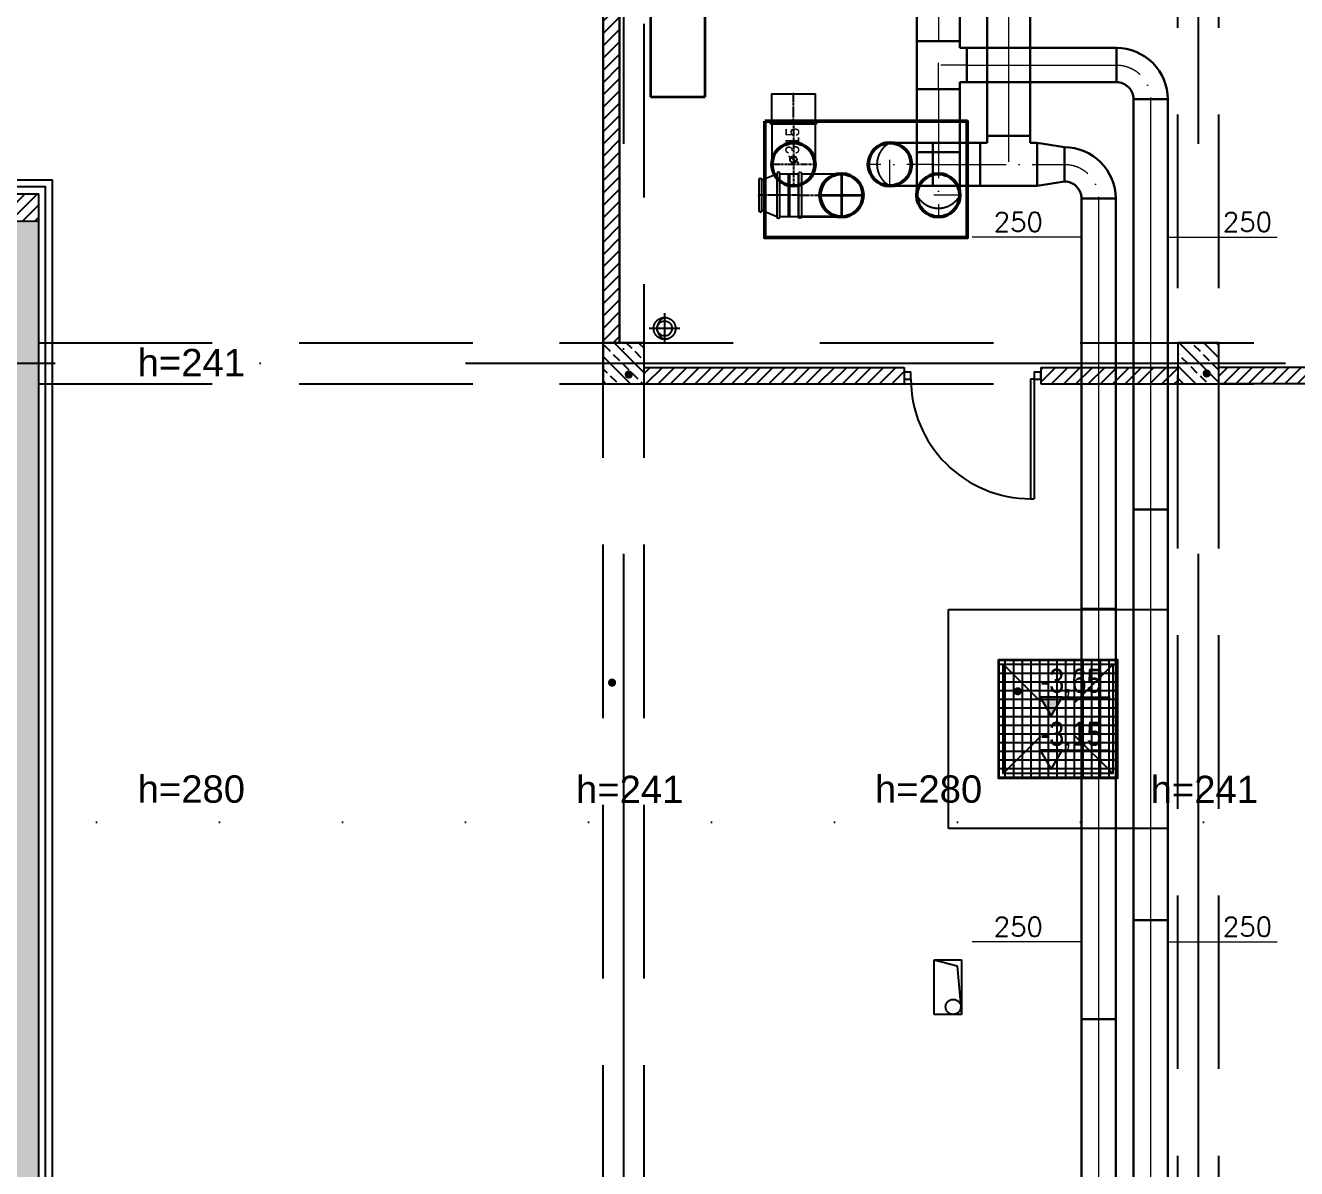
# Model space of a CAD drawing. Header units: millimetres. Extents: x -135140 to 267856, y -70704 to 149933.
# Drawn here: x 166503 to 175794, y -46503 to -38146 of the extents above; entities that cross this region are included whole.
import ezdxf
from ezdxf.enums import TextEntityAlignment as Align

# ---------------------------------------------------------------- set-up
doc = ezdxf.new("R2010")
doc.units = ezdxf.units.MM
doc.header["$LTSCALE"] = 99.9
for name, pattern in [('0707_PB_080619_gn_xref$0$ACAD_ISO10W100', [18, 12, -3, 0, -3]), ('ACAD_ISO03W100', [30, 12, -18]), ('ACAD_ISO07W100', [3, 0, -3]), ('ACAD_ISO10W100', [18, 12, -3, 0, -3]), ('CENTER', [2, 1.25, -0.25, 0.25, -0.25]), ('DASHDOT', [25.4, 12.7, -6.35, 0, -6.35]), ('HIDDEN', [9.525, 6.35, -3.175])]:
    doc.linetypes.add(name, pattern=pattern)
for name, color, linetype in [('+48_ARMATURA', 251, 'Continuous'), ('+48_HACZE', 253, 'Continuous'), ('+48_KANALIZACJA SANIT.', 251, 'Continuous'), ('+48_KOTY', 250, 'Continuous'), ('+48_OPISY', 251, 'Continuous'), ('+48_OPISY T', 251, 'Continuous'), ('+48_OSIE', 8, 'Continuous'), ('+48_PODCIĄG', 250, 'ACAD_ISO03W100'), ('+48_PRZEBICIA', 143, 'Continuous'), ('+48_SCIANY', 250, 'Continuous'), ('+48_SPUSTY', 150, 'Continuous'), ('+48_STOLARKA_DRZWI', 250, 'Continuous'), ('+48_WEŁNA', 252, 'Continuous'), ('+48_WIDOK', 250, 'Continuous'), ('CP_HIDDE', 203, 'HIDDEN'), ('WEN_NAW_OSIE', 2, 'CENTER'), ('WEN_NAW_ZLICZAC', 170, 'Continuous'), ('WEN_WYW_OSIE', 2, 'CENTER'), ('WEN_WYW_ZLICZAC', 40, 'Continuous')]:
    doc.layers.add(name, color=color, linetype=linetype)
for name, color, linetype, lineweight in [('2DH_SYM', 64, 'Continuous', 18), ('2DL_PRE_pu', 30, 'Continuous', 35), ('2DL_PRO_N1', 10, 'Continuous', 30), ('2DL_PRO_W11', 160, 'Continuous', 30), ('CP_AXISAC', 7, 'DASHDOT', 0), ('CP_FRAME', 223, 'Continuous', 35), ('ESI-CENTRALA', 192, 'Continuous', 50), ('WENTYLACJA NAPISY', 7, 'Continuous', 25)]:
    doc.layers.add(name, color=color, linetype=linetype, lineweight=lineweight)
doc.styles.add('ARIAL', font='ARIAL.TTF')
doc.styles.add('CP_ATTR', font='ROMANS.SHX')
doc.styles.get("Standard").update_dxf_attribs({"font": 'ARIAL.TTF'})
doc.styles.add('WRP_ARIAL', font='ARIAL.TTF', dxfattribs={"width": 0.8})
doc.linetypes.add('ZIGZAG', pattern='A,0.00254,-5.08,[131,ltypeshp.shx,S=5.08,R=0,X=-5.08,Y=0],-10.16,[131,ltypeshp.shx,S=5.08,R=180,X=5.08,Y=0],-5.08', length=20.32254)
pattern_1 = [(225, (-521979.69, -79392.44), (44.9012806, -44.9012806), [])]

# ---------------------------------------------------------------- blocks, each defined once
blk = doc.blocks.new('drzwi')
at = {"layer": '+48_STOLARKA_DRZWI'}
for p, q in [((-2, 0), (-2, -70)), ((0, 0), (-2, 0)), ((0, 0), (0, -70)), ((-2, -70), (0, -70))]:
    blk.add_line(p, q, dxfattribs=at)
blk.add_arc((-2, 0), 70, 180, 270, dxfattribs=at)
blk = doc.blocks.new('DRZWI_90')
at = {"layer": '+48_STOLARKA_DRZWI'}
for points in [[(36405.46, 16749.33), (36405.46, 16744.33), (36410.46, 16744.33), (36410.46, 16749.33)], [(36405.46, 16654.33), (36405.46, 16649.33), (36410.46, 16649.33), (36410.46, 16654.33)]]:
    blk.add_lwpolyline(points, close=True, dxfattribs=at)
at = {"layer": '+48_STOLARKA_DRZWI', "xscale": 1.25, "yscale": 1.25, "zscale": 1.25, "rotation": 270}
blk.add_blockref('drzwi', (36405.46, 16654.33), dxfattribs=at)
blk = doc.blocks.new('koty')
at = {"layer": '+48_KOTY', "color": 3, "ltscale": 5}
blk.add_line((70403.15, 11224.99), (70423.15, 11224.99), dxfattribs=at)
blk.add_lwpolyline([(70398.6, 11217.11), (70403.15, 11224.99), (70394.05, 11224.99)], close=True, dxfattribs=at)
at = {"layer": '+48_KOTY', "color": 3, "style": 'WRP_ARIAL', "width": 0.8}
blk.add_attdef('POZIOM', (70403.19, 11226.78), '', height=10, dxfattribs=at)
blk = doc.blocks.new('BL31590ONAW_13')
at = {"ltscale": 0.15}
for p, q in [((-157.5, 22.05), (-157.5, 315)), ((157.5, 22.05), (157.5, 315))]:
    blk.add_line(p, q, dxfattribs=at)
blk.add_lwpolyline([(157.5, 0), (-157.5, 0, -1), (-157.5, 22.05), (157.5, 22.05, -1)], format="xyb", close=True, dxfattribs=at)
blk.add_circle((0, 315), 157.5, dxfattribs=at)
blk.add_point((0, 0), dxfattribs=at)
at = {"layer": 'WEN_NAW_OSIE', "ltscale": 0.15}
for p, q in [((0, 0), (0, 477.5)), ((-162.5, 315), (162.5, 315))]:
    blk.add_line(p, q, dxfattribs=at)
blk = doc.blocks.new('SR-315ONAW_199-7797618039_14')
at = {"ltscale": 0.15}
blk.add_lwpolyline([(0, -157.5), (0, 157.5), (199.8, 157.5), (199.8, -157.5)], close=True, dxfattribs=at)
for p in [(0, 0), (199.8, 0)]:
    blk.add_point(p, dxfattribs=at)
at = {"layer": 'WEN_NAW_OSIE', "ltscale": 0.15}
blk.add_line((0, 0), (199.8, 0), dxfattribs=at)
blk = doc.blocks.new('BL31590OWYW_13')
at = {"ltscale": 0.15}
for p, q in [((-157.5, 22.05), (-157.5, 315)), ((157.5, 22.05), (157.5, 315))]:
    blk.add_line(p, q, dxfattribs=at)
blk.add_lwpolyline([(157.5, 0), (-157.5, 0, -1), (-157.5, 22.05), (157.5, 22.05, -1)], format="xyb", close=True, dxfattribs=at)
blk.add_circle((0, 315), 157.5, dxfattribs=at)
blk.add_point((0, 0), dxfattribs=at)
at = {"layer": 'WEN_WYW_OSIE', "ltscale": 0.15}
for p, q in [((0, 0), (0, 477.5)), ((-162.5, 315), (162.5, 315))]:
    blk.add_line(p, q, dxfattribs=at)
blk = doc.blocks.new('MF315OWYW_11')
at = {"ltscale": 0.15}
for p, q in [((62.5, 157.5), (62.5, -157.5)), ((72.5, 157.5), (72.5, -157.5))]:
    blk.add_line(p, q, dxfattribs=at)
blk.add_lwpolyline([(0, 157.5), (62.5, 157.5, 1), (72.5, 157.5), (135, 157.5), (135, -157.5), (72.5, -157.5, 1), (62.5, -157.5), (0, -157.5)], format="xyb", close=True, dxfattribs=at)
for p in [(0, 0), (135, 0)]:
    blk.add_point(p, dxfattribs=at)
at = {"layer": 'WEN_WYW_OSIE', "ltscale": 0.15}
blk.add_line((0, 0), (135, 0), dxfattribs=at)
blk = doc.blocks.new('RCLL315224OWYW_11')
at = {"ltscale": 0.15}
for p, q in [((22.05, 157.5), (132.95, 112)), ((132.95, -112), (22.05, -157.5))]:
    blk.add_line(p, q, dxfattribs=at)
for points in [[(0, 157.5), (0, -157.5, 1), (22.05, -157.5), (22.05, 157.5, 1)], [(155, -112), (155, 112, 1), (132.95, 112), (132.95, -112, 1)]]:
    blk.add_lwpolyline(points, format="xyb", close=True, dxfattribs=at)
for p in [(0, 0), (155, 0)]:
    blk.add_point(p, dxfattribs=at)
at = {"layer": 'WEN_WYW_OSIE', "ltscale": 0.15}
blk.add_line((0, 0), (155, 0), dxfattribs=at)
blk = doc.blocks.new('RoZminus')
blk.add_arc((0, 0), 0.5, 270, 90)
at = {"layer": 'CP_HIDDE'}
for centre, radius, start, end in [((0, 0), 0.5, 90, 270), ((-0.267, 0), 0.567, 298.0725, 61.9275)]:
    blk.add_arc(centre, radius, start, end, dxfattribs=at)
blk = doc.blocks.new('2CP_AC_ELBZ_RO_D315_D315_R315_A-90_E0_F0_ys')
at = {"ltscale": 0.15}
for p, q in [((0, -157.5), (0, 157.5)), ((0, 157.5), (0, 157.5)), ((0, 157.5), (315, 157.5)), ((0, -157.5), (0, -157.5)), ((0, -157.5), (315, -157.5))]:
    blk.add_line(p, q, dxfattribs=at)
at = {"layer": 'CP_AXISAC', "ltscale": 0.15}
for p, q in [((315, 157.5), (315, -157.5)), ((0, 0), (472.5, 0))]:
    blk.add_line(p, q, dxfattribs=at)
at = {"ltscale": 0.15, "xscale": 315, "yscale": 315}
blk.add_blockref('RoZminus', (315, 0), dxfattribs=at)
at = {"linetype": 'ByBlock', "ltscale": 0.15, "style": 'CP_ATTR', "flags": 9}
for tag in ['NAME', 'PRODUCER', 'PRODUCT-TYPE', 'ARTICLE', 'FLOW', 'OTHER']:
    blk.add_attdef(tag, (0, 0), '', height=0.0001, dxfattribs=at)
blk = doc.blocks.new('2CP_AC_PIPE_RE')
at = {"ltscale": 0.15}
for p, q in [((1, 0.5), (0, 0.5)), ((0, 0.5), (0, -0.5)), ((1, -0.5), (1, 0.5)), ((0, -0.5), (1, -0.5))]:
    blk.add_line(p, q, dxfattribs=at)
at = {"linetype": 'ByBlock', "ltscale": 0.15, "style": 'CP_ATTR', "flags": 9}
for tag in ['NAME', 'PRODUCER', 'PRODUCT-TYPE', 'ARTICLE', 'FLOW', 'OTHER']:
    blk.add_attdef(tag, (0, 0), '', height=0.0001, dxfattribs=at)
blk = doc.blocks.new('2CP_AC_TEE3_RO_D315_D250_L350_L208_A90')
at = {"ltscale": 0.15}
for p, q in [((50, 157.5), (50, 208)), ((50, 208), (300, 208)), ((300, 157.5), (300, 208)), ((0, -157.5), (0, 157.5)), ((0, 157.5), (50, 157.5)), ((350, 157.5), (300, 157.5)), ((350, -157.5), (350, 157.5)), ((0, -157.5), (350, -157.5))]:
    blk.add_line(p, q, dxfattribs=at)
at = {"layer": 'CP_AXISAC', "ltscale": 0.15}
for p, q in [((175, 208), (175, 0)), ((0, 0), (350, 0))]:
    blk.add_line(p, q, dxfattribs=at)
at = {"linetype": 'ByBlock', "ltscale": 0.15, "style": 'CP_ATTR', "flags": 9}
for tag in ['NAME', 'PRODUCER', 'PRODUCT-TYPE', 'ARTICLE', 'FLOW', 'OTHER']:
    blk.add_attdef(tag, (0, 0), '', height=0.0001, dxfattribs=at)
blk = doc.blocks.new('2CP_AC_PIPE_RO')
at = {"ltscale": 0.15}
for p, q in [((1, 0.5), (0, 0.5)), ((0, 0.5), (0, -0.5)), ((1, -0.5), (1, 0.5)), ((0, -0.5), (1, -0.5))]:
    blk.add_line(p, q, dxfattribs=at)
at = {"layer": 'CP_AXISAC', "ltscale": 0.15}
blk.add_line((0, 0), (1, 0), dxfattribs=at)
at = {"linetype": 'ByBlock', "ltscale": 0.15, "style": 'CP_ATTR', "flags": 9}
for tag in ['NAME', 'PRODUCER', 'PRODUCT-TYPE', 'ARTICLE', 'FLOW', 'OTHER']:
    blk.add_attdef(tag, (0, 0), '', height=0.0001, dxfattribs=at)
blk = doc.blocks.new('2CP_AC_ELBW_RO_D250_D250_R250_A90_E0_F0')
at = {"ltscale": 0.15}
for p, q in [((375, 250), (125, 250)), ((125, 250), (125, 250)), ((375, 250), (375, 250)), ((0, -125), (0, 125)), ((0, 125), (0, 125)), ((0, -125), (0, -125))]:
    blk.add_line(p, q, dxfattribs=at)
for radius in [375, 125]:
    blk.add_arc((0, 250), radius, 270, 0, dxfattribs=at)
at = {"layer": 'CP_AXISAC', "ltscale": 0.15}
for p, q in [((250, 250), (250, 250)), ((0, 0), (0, 0))]:
    blk.add_line(p, q, dxfattribs=at)
blk.add_arc((0, 250), 250, 270, 0, dxfattribs=at)
at = {"linetype": 'ByBlock', "ltscale": 0.15, "style": 'CP_ATTR', "flags": 9}
for tag in ['NAME', 'PRODUCER', 'PRODUCT-TYPE', 'ARTICLE', 'FLOW', 'OTHER']:
    blk.add_attdef(tag, (0, 0), '', height=0.0001, dxfattribs=at)
blk = doc.blocks.new('2CP_AC_TEE3_RO_D315_D315_L415_L208_A90')
at = {"ltscale": 0.15}
for p, q in [((50, 157.5), (50, 208)), ((50, 208), (365, 208)), ((365, 157.5), (365, 208)), ((0, -157.5), (0, 157.5)), ((0, 157.5), (50, 157.5)), ((415, 157.5), (365, 157.5)), ((415, -157.5), (415, 157.5)), ((0, -157.5), (415, -157.5))]:
    blk.add_line(p, q, dxfattribs=at)
at = {"layer": 'CP_AXISAC', "ltscale": 0.15}
for p, q in [((207.5, 208), (207.5, 0)), ((0, 0), (415, 0))]:
    blk.add_line(p, q, dxfattribs=at)
at = {"linetype": 'ByBlock', "ltscale": 0.15, "style": 'CP_ATTR', "flags": 9}
for tag in ['NAME', 'PRODUCER', 'PRODUCT-TYPE', 'ARTICLE', 'FLOW', 'OTHER']:
    blk.add_attdef(tag, (0, 0), '', height=0.0001, dxfattribs=at)
blk = doc.blocks.new('2CP_AC_TRNS_RO_D315_D250_L200_O0_Z0_E0_F0')
at = {"ltscale": 0.15}
for p, q in [((0, -157.5), (0, 157.5)), ((0, 157.5), (0, 157.5)), ((0, 157.5), (200, 125)), ((200, -125), (200, 125)), ((200, 125), (200, 125)), ((0, -157.5), (200, -125)), ((0, -157.5), (0, -157.5)), ((200, -125), (200, -125))]:
    blk.add_line(p, q, dxfattribs=at)
at = {"layer": 'CP_AXISAC', "ltscale": 0.15}
for p, q in [((0, 0), (0, 0)), ((0, 0), (200, 0)), ((200, 0), (200, 0))]:
    blk.add_line(p, q, dxfattribs=at)
at = {"linetype": 'ByBlock', "ltscale": 0.15, "style": 'CP_ATTR', "flags": 9}
for tag in ['NAME', 'PRODUCER', 'PRODUCT-TYPE', 'ARTICLE', 'FLOW', 'OTHER']:
    blk.add_attdef(tag, (0, 0), '', height=0.0001, dxfattribs=at)
blk = doc.blocks.new('CPHS_DS09')
blk.add_line((0, 0), (-2, 0))
at = {"style": 'CP_ATTR', "flags": 14}
blk.add_attdef('FI', text='', height=0.35, dxfattribs=at).set_placement((-1.807, 0.275), align=Align.MIDDLE)
at = {"style": 'CP_ATTR', "flags": 12}
blk.add_attdef('EVAL_W_MM', text='', height=0.35, dxfattribs=at).set_placement((-1.604, 0.275), align=Align.MIDDLE_LEFT)
at = {"linetype": 'ByBlock', "style": 'CP_ATTR', "flags": 9}
blk.add_attdef('VAL', text='', height=0.00005, dxfattribs=at).set_placement((-1.342, 0.182), align=Align.MIDDLE_LEFT)
blk = doc.blocks.new('CPHS_DS08')
blk.add_line((0, 0), (2, 0))
at = {"style": 'CP_ATTR', "flags": 14}
blk.add_attdef('FI', text='', height=0.35, dxfattribs=at).set_placement((0.784, 0.275), align=Align.MIDDLE)
at = {"style": 'CP_ATTR', "flags": 12}
blk.add_attdef('EVAL_W_MM', text='', height=0.35, dxfattribs=at).set_placement((1.006, 0.275), align=Align.MIDDLE_LEFT)
at = {"linetype": 'ByBlock', "style": 'CP_ATTR', "flags": 9}
blk.add_attdef('VAL', text='', height=0.00005, dxfattribs=at).set_placement((0.408, 0.182), align=Align.MIDDLE_LEFT)

msp = doc.modelspace()

# ---------------------------------------------------------------- hatches: boundary and pattern name
at = {"layer": '+48_ARMATURA'}
h = msp.add_hatch(dxfattribs=at)
h.set_pattern_fill('ANSI37', color=256, scale=20, angle=45, style=0)
h.set_pattern_definition([(90, (-521979.69, -79392.44), (-63.5, 9e-14), []), (180, (-521979.69, -79392.44), (-6e-14, -63.5), [])])
h.paths.add_polyline_path([(173620.1, -42785.7), (174480.1, -42785.7), (174480.1, -43645.7), (173620.1, -43645.7)])
at = {"layer": '+48_HACZE'}
h = msp.add_hatch(dxfattribs=at)
h.set_pattern_fill('ANSI31', color=256, scale=20, angle=180, style=0)
h.set_pattern_definition([(225, (-521979.69, -79392.44), (44.9012806, -44.9012806), [])])
h.paths.add_polyline_path([(170845.1, -40465.7), (170725.1, -40465.7), (170725.1, -37190.7), (169725.1, -37190.7), (169725.1, -37070.7), (170725.1, -37070.7), (170725.1, -34620.7), (170845.1, -34620.7)])
h = msp.add_hatch(dxfattribs=at)
h.set_pattern_fill('ANSI31', color=256, scale=20, angle=180, style=0)
h.set_pattern_definition(pattern_1)
h.paths.add_polyline_path([(166150.1, -39375.7), (166150.1, -39575.7), (166475.1, -39575.7), (166475.1, -39375.7)])
h.paths.add_polyline_path([(166475.1, -39575.7), (166600.1, -39575.7), (166600.1, -39375.7), (166475.1, -39375.7)])
h = msp.add_hatch(dxfattribs=at)
h.set_pattern_fill('ANSI33', color=256, scale=20, angle=90, style=0)
h.set_pattern_definition([(135, (-521979.69, -79392.44), (-89.802561, -89.802561), []), (135, (-521979.69, -79302.64), (-89.802561, -89.802561), [63.5, -31.75])])
h.paths.add_polyline_path([(182680.6, -56377.7), (182680.6, -56335.7), (180275.1, -56335.7), (180275.1, -56460.7), (182680.6, -56460.7)])
h.paths.add_polyline_path([(182680.6, -56210.7), (180425.1, -56210.7), (180425.1, -55838.3), (180275.1, -55838.3), (180275.1, -56335.7), (182680.6, -56335.7)])
h.paths.add_polyline_path([(180275.1, -56335.7), (180175.1, -56335.7), (180175.1, -56460.7), (180275.1, -56460.7)])
h.paths.add_polyline_path([(180275.1, -55838.3), (180175.1, -55838.3), (180175.1, -56335.7), (180275.1, -56335.7)])
h.paths.add_polyline_path([(180275.1, -55165.7), (180125.1, -55165.7), (180125.1, -55290.7), (180175.1, -55290.7), (180175.1, -55838.3), (180275.1, -55838.3)])
h.paths.add_polyline_path([(180425.1, -55165.7), (180275.1, -55165.7), (180275.1, -55838.3), (180425.1, -55838.3)])
h.paths.add_polyline_path([(180425.1, -55040.7), (180275.1, -55040.7), (180275.1, -55165.7), (180425.1, -55165.7)])
h.paths.add_polyline_path([(180275.1, -55040.7), (180125.1, -55040.7), (180125.1, -55165.7), (180275.1, -55165.7)])
h.paths.add_polyline_path([(180125.1, -55040.7), (175225.1, -55040.7), (175225.1, -55165.7), (180125.1, -55165.7)])
h.paths.add_polyline_path([(180125.1, -55165.7), (175225.1, -55165.7), (175225.1, -55290.7), (180125.1, -55290.7)])
h.paths.add_polyline_path([(175225.1, -55040.7), (175075.1, -55040.7), (175075.1, -55165.7), (175225.1, -55165.7)])
h.paths.add_polyline_path([(175225.1, -55165.7), (175075.1, -55165.7), (175075.1, -55290.7), (175225.1, -55290.7)])
h.paths.add_polyline_path([(175075.1, -55165.7), (174925.1, -55165.7), (174925.1, -55290.7), (175075.1, -55290.7)])
h.paths.add_polyline_path([(175075.1, -55040.7), (174925.1, -55040.7), (174925.1, -55165.7), (175075.1, -55165.7)])
h.paths.add_polyline_path([(174925.1, -55040.7), (172352.3, -55040.7), (172352.3, -55165.7), (174925.1, -55165.7)])
h.paths.add_polyline_path([(174925.1, -55165.7), (172352.3, -55165.7), (172352.3, -55290.7), (174925.1, -55290.7)])
h.paths.add_polyline_path([(172352.3, -55165.7), (170875.1, -55165.7), (170875.1, -55290.7), (172352.3, -55290.7), (172352.3, -55277.1)])
h.paths.add_polyline_path([(172352.3, -55040.7), (170875.1, -55040.7), (170875.1, -55165.7), (172352.3, -55165.7)])
h.paths.add_polyline_path([(170875.1, -55040.7), (167065.5, -55040.7), (167065.5, -55165.7), (170875.1, -55165.7)])
h.paths.add_polyline_path([(170875.1, -55165.7), (167065.5, -55165.7), (167065.5, -55290.7), (170875.1, -55290.7)])
h.paths.add_polyline_path([(167065.5, -55165.7), (166475.1, -55165.7), (166475.1, -55290.7), (167065.5, -55290.7)])
h.paths.add_polyline_path([(167065.5, -55040.7), (166600.1, -55040.7), (166600.1, -52915.7), (166475.1, -52915.7), (166475.1, -55165.7), (167065.5, -55165.7)])
h.paths.add_polyline_path([(166475.1, -55165.7), (166350.1, -55165.7), (166350.1, -55290.7), (166475.1, -55290.7)])
h.paths.add_polyline_path([(166475.1, -52915.7), (166350.1, -52915.7), (166350.1, -55165.7), (166475.1, -55165.7)])
h.paths.add_polyline_path([(166475.1, -52199.8), (166354.6, -52199.8), (166350.1, -52199.8), (166350.1, -52915.7), (166475.1, -52915.7)])
h.paths.add_polyline_path([(166600.1, -52199.8), (166475.1, -52199.8), (166475.1, -52915.7), (166600.1, -52915.7)])
h.paths.add_polyline_path([(166600.1, -49899.4), (166475.1, -49899.4), (166475.1, -52199.8), (166600.1, -52199.8)])
h.paths.add_polyline_path([(166475.1, -49899.4), (166350.1, -49899.4), (166350.1, -52199.8), (166468.3, -52199.8), (166475.1, -52199.8)])
h.paths.add_polyline_path([(166475.1, -48365.7), (166350.1, -48365.7), (166350.1, -49899.4), (166475.1, -49899.4)])
h.paths.add_polyline_path([(166600.1, -48445.7), (166600.1, -48365.7), (166475.1, -48365.7), (166475.1, -49899.4), (166600.1, -49899.4)])
h.paths.add_polyline_path([(166600.1, -46990.7), (166600.1, -46865.7), (166475.1, -46865.7), (166475.1, -48365.7), (166600.1, -48365.7)])
h.paths.add_polyline_path([(166475.1, -46865.7), (166350.1, -46865.7), (166350.1, -48365.7), (166475.1, -48365.7)])
h.paths.add_polyline_path([(166475.1, -43971), (166350.1, -43971), (166350.1, -46865.7), (166475.1, -46865.7)])
h.paths.add_polyline_path([(166600.1, -43971), (166475.1, -43971), (166475.1, -46865.7), (166600.1, -46865.7)])
h.paths.add_polyline_path([(166475.1, -40615.7), (166350.1, -40615.7), (166350.1, -43971), (166475.1, -43971)])
h.paths.add_polyline_path([(166600.1, -40615.7), (166475.1, -40615.7), (166475.1, -43971), (166600.1, -43971)])
h.paths.add_polyline_path([(166475.1, -39590.7), (166350.1, -39590.7), (166350.1, -40615.7), (166475.1, -40615.7)])
h.paths.add_polyline_path([(166600.1, -39590.7), (166475.1, -39590.7), (166475.1, -40615.7), (166600.1, -40615.7)])
h = msp.add_hatch(dxfattribs=at)
h.set_pattern_fill('ANSI33', color=256, scale=20, angle=90, style=0)
h.set_pattern_definition([(135, (-521979.69, -79392.44), (-89.802561, -89.802561), []), (135, (-521979.69, -79302.64), (-89.802561, -89.802561), [63.5, -31.75])])
h.paths.add_polyline_path([(170725.1, -40765.7), (171025.1, -40765.7), (171025.1, -40465.7), (170725.1, -40465.7)])
h = msp.add_hatch(dxfattribs=at)
h.set_pattern_fill('ANSI33', color=256, scale=20, angle=90, style=0)
h.set_pattern_definition([(135, (-521979.69, -79392.44), (-89.802561, -89.802561), []), (135, (-521979.69, -79302.64), (-89.802561, -89.802561), [63.5, -31.75])])
h.paths.add_polyline_path([(175075.1, -40615.7), (175075.1, -40465.7), (174925.1, -40465.7), (174925.1, -40615.7)])
h.paths.add_polyline_path([(175225.1, -40615.7), (175225.1, -40465.7), (175075.1, -40465.7), (175075.1, -40615.7)])
h.paths.add_polyline_path([(175075.1, -40615.7), (175075.1, -40765.7), (175225.1, -40765.7), (175225.1, -40615.7)])
h.paths.add_polyline_path([(174925.1, -40615.7), (174925.1, -40765.7), (175075.1, -40765.7), (175075.1, -40615.7)])
h = msp.add_hatch(dxfattribs=at)
h.set_pattern_fill('ANSI31', color=256, scale=20, angle=180, style=0)
h.set_pattern_definition([(225, (-521979.69, -79392.44), (44.9012806, -44.9012806), [])])
h.paths.add_polyline_path([(171025.1, -40645.7), (171025.1, -40765.7), (172925.1, -40765.7), (172925.1, -40645.7)])
h = msp.add_hatch(dxfattribs=at)
h.set_pattern_fill('ANSI31', color=256, scale=20, angle=180, style=0)
h.set_pattern_definition(pattern_1)
h.paths.add_polyline_path([(173925.1, -40645.7), (174925.1, -40645.7), (174925.1, -40765.7), (173925.1, -40765.7)])
h = msp.add_hatch(dxfattribs=at)
h.set_pattern_fill('ANSI31', color=256, scale=20, angle=180, style=0)
h.set_pattern_definition(pattern_1)
h.paths.add_polyline_path([(180125.1, -40765.7), (180125.1, -40645.7), (175225.1, -40645.7), (175225.1, -40765.7)])
at = {"layer": '+48_KOTY'}
msp.add_hatch(color=256, dxfattribs=at).paths.add_polyline_path([(174080.4, -43055.3), (173920.2, -43055.3), (174000.3, -43194)])
at = {"layer": '+48_OPISY T'}
h = msp.add_hatch(color=256, dxfattribs=at)
edge = h.paths.add_edge_path()
edge.add_arc((170912.7, -40697.9), 30, 0, 360)
h = msp.add_hatch(color=256, dxfattribs=at)
edge = h.paths.add_edge_path()
edge.add_arc((175136.7, -40690.1), 30, 0, 360)
h = msp.add_hatch(color=256, dxfattribs=at)
edge = h.paths.add_edge_path()
edge.add_arc((170790.7, -42950.1), 30, 0, 360)
h = msp.add_hatch(color=256, dxfattribs=at)
edge = h.paths.add_edge_path()
edge.add_arc((173756, -43013.6), 30, 0, 360)

# ---------------------------------------------------------------- linework, layer by layer
at = {"layer": '+48_ARMATURA'}
for p, q in [((173924.1, -43089.7), (173650.1, -42815.7)), ((174176.2, -43091.9), (174450.1, -42817.9)), ((173650.1, -43615.7), (173924.1, -43341.8)), ((174450.1, -43615.7), (174176.2, -43341.8))]:
    msp.add_line(p, q, dxfattribs=at)
for points in [[(173615.1, -42780.7), (174485.1, -42780.7), (174485.1, -43650.7), (173615.1, -43650.7)], [(173620.1, -42785.7), (174480.1, -42785.7), (174480.1, -43645.7), (173620.1, -43645.7)]]:
    msp.add_lwpolyline(points, close=True, dxfattribs=at)
at = {"layer": '+48_HACZE'}
msp.add_lwpolyline([(173650.1, -42815.7), (174450.1, -42815.7), (174450.1, -43615.7), (173650.1, -43615.7)], close=True, dxfattribs=at)
at = {"layer": '+48_KANALIZACJA SANIT.', "linetype": 'HIDDEN', "ltscale": 0.5}
msp.add_circle((173283.8, -45320.7), 55, dxfattribs=at)
at = {"layer": '+48_OPISY', "linetype": 'ACAD_ISO07W100', "ltscale": 3}
msp.add_line((160727.1, -43971), (191870.3, -43971), dxfattribs=at)
at = {"layer": '+48_OSIE', "linetype": 'ACAD_ISO10W100', "ltscale": 5}
for p, q in [((170875.1, -33016.6), (170875.1, -57352.7)), ((175075.1, -33016.6), (175075.1, -57352.7)), ((160727.1, -40615.7), (191870.3, -40615.7))]:
    msp.add_line(p, q, dxfattribs=at)
at = {"layer": '+48_PODCIĄG', "linetype": 'HIDDEN', "ltscale": 2}
for p, q in [((170725.1, -47015.7), (170725.1, -34620.7)), ((171025.1, -47015.7), (171025.1, -34620.7)), ((174925.1, -55290.2), (174925.1, -34620.7)), ((175225.1, -55290.2), (175225.1, -34620.7)), ((166600.1, -40465.7), (184725.1, -40465.7)), ((166600.1, -40765.7), (184725.1, -40765.7))]:
    msp.add_line(p, q, dxfattribs=at)
at = {"layer": '+48_PRZEBICIA', "linetype": '0707_PB_080619_gn_xref$0$ACAD_ISO10W100', "ltscale": 0.5}
for p, q in [((171174.6, -40248.7), (171174.6, -40472.7)), ((171286.6, -40360.7), (171062.6, -40360.7))]:
    msp.add_line(p, q, dxfattribs=at)
at = {"layer": '+48_PRZEBICIA', "linetype": 'HIDDEN'}
msp.add_lwpolyline([(173345.1, -44975.7), (173345.1, -45375.7), (173145.1, -45375.7), (173145.1, -44975.7)], close=True, dxfattribs=at)
msp.add_lwpolyline([(173145.1, -44975.7), (173313.2, -45020.4), (173345.1, -45375.7)], dxfattribs=at)
msp.add_circle((171174.6, -40360.7), 80, dxfattribs=at)
msp.add_arc((171205.3, -40360.7), 85.7, 110.98295, 249.01705, dxfattribs=at)
at = {"layer": '+48_SCIANY'}
for p, q in [((170845.1, -40465.7), (170845.1, -34620.7)), ((166150.1, -39375.7), (166600.1, -39375.7)), ((166600.1, -47015.7), (166600.1, -39375.7)), ((166150.1, -39575.7), (166600.1, -39575.7))]:
    msp.add_line(p, q, dxfattribs=at)
at = {"layer": '+48_SCIANY', "ltscale": 0.3}
for p, q in [((170725.1, -37190.7), (170725.1, -40465.7)), ((171025.1, -40645.7), (172925.1, -40645.7)), ((172925.1, -40645.7), (172925.1, -40765.7)), ((173925.1, -40645.7), (174925.1, -40645.7)), ((173925.1, -40645.7), (173925.1, -40765.7)), ((171025.1, -40765.7), (172925.1, -40765.7)), ((173925.1, -40765.7), (174925.1, -40765.7))]:
    msp.add_line(p, q, dxfattribs=at)
msp.add_lwpolyline([(170845.1, -40465.7), (170725.1, -40465.7), (170725.1, -37190.7), (169725.1, -37190.7), (169725.1, -37070.7), (170725.1, -37070.7), (170725.1, -34620.7), (170845.1, -34620.7), (170845.1, -40465.7)], dxfattribs=at)
at = {"layer": '+48_SCIANY', "ltscale": 3}
for points in [[(170725.1, -40765.7), (171025.1, -40765.7), (171025.1, -40465.7), (170725.1, -40465.7)], [(174925.1, -40765.7), (175225.1, -40765.7), (175225.1, -40465.7), (174925.1, -40465.7)]]:
    msp.add_lwpolyline(points, close=True, dxfattribs=at)
for points in [[(180125.1, -40645.7), (175225.1, -40645.7)], [(180125.1, -40765.7), (175225.1, -40765.7)]]:
    msp.add_lwpolyline(points, dxfattribs=at)
at = {"layer": '+48_SPUSTY'}
msp.add_circle((171174.6, -40360.7), 55, dxfattribs=at)
at = {"layer": '+48_SPUSTY', "ltscale": 0.5}
msp.add_circle((171174.6, -40360.7), 55, dxfattribs=at)
at = {"layer": '+48_WEŁNA', "linetype": 'ZIGZAG', "ltscale": 0.09}
msp.add_lwpolyline([(166650.1, -48365.7), (166650.1, -39325.7), (166150.1, -39325.7)], dxfattribs=at)
at = {"layer": '+48_WIDOK'}
msp.add_lwpolyline([(166700.1, -48365.7), (166700.1, -39275.7), (166150.1, -39275.7)], dxfattribs=at)
at = {"layer": '+48_WIDOK', "linetype": 'HIDDEN', "ltscale": 3}
msp.add_lwpolyline([(173250.1, -42415.7), (174850.1, -42415.7), (174850.1, -44015.7), (173250.1, -44015.7)], close=True, dxfattribs=at)
at = {"layer": 'CP_FRAME', "ltscale": 0.15}
for points in [[(172467.8, -39229.8), (172467.8, -39544.8)], [(172310.3, -39387.3), (172625.3, -39387.3)], [(172467.8, -39544.8), (172152.8, -39544.8)]]:
    msp.add_lwpolyline(points, dxfattribs=at)
at = {"layer": 'ESI-CENTRALA', "ltscale": 0.15}
msp.add_lwpolyline([(171907.1, -38846.3), (171907.1, -39696.3), (173387.1, -39696.3), (173387.1, -38846.3)], close=True, dxfattribs=at)
for centre in [(172116.5, -39161.3), (172821.1, -39161.3), (172467.8, -39387.3), (173175.8, -39387.3)]:
    msp.add_circle(centre, 157.5, dxfattribs=at)
at = {"layer": 'WENTYLACJA NAPISY', "ltscale": 0.15}
msp.add_lwpolyline([(172079.4, -39100.8), (172153.5, -39150.8)], dxfattribs=at)
msp.add_circle((172116.5, -39125.8), 25.1, dxfattribs=at)

# ---------------------------------------------------------------- block references
at = {"layer": '+48_KOTY'}
ref = msp.add_blockref('koty', (-1065015.1, -240615.2), dxfattribs=dict(at, xscale=17.59999999566935, yscale=17.5999999956839, zscale=17.59999999568751))
ref.add_attrib('POZIOM', '-3,65', (173920.6, -43023.8), dxfattribs={"color": 3, "height": 176, "style": 'WRP_ARIAL', "width": 0.8})
ref = msp.add_blockref('koty', (-1065015.1, -241003.5), dxfattribs=dict(at, xscale=17.59999999566935, yscale=17.5999999956839, zscale=17.59999999568751))
ref.add_attrib('POZIOM', '-3,15', (173920.6, -43412.2), dxfattribs={"color": 3, "height": 176, "style": 'WRP_ARIAL', "width": 0.8})
at = {"layer": '+48_STOLARKA_DRZWI', "xscale": 10, "yscale": 10, "zscale": 10, "rotation": 90}
msp.add_blockref('DRZWI_90', (340418.4, -404785.3), dxfattribs=at)
at = {"layer": '2DH_SYM', "ltscale": 0.15}
ref = msp.add_blockref('CPHS_DS09', (174221.5, -39692.6), dxfattribs=dict(at, xscale=400, yscale=400, zscale=400))
ref.add_attrib('EVAL_W_MM', '250', dxfattribs={"layer": '0', "height": 140, "style": 'CP_ATTR', "flags": 12}).set_placement((173579.9, -39582.6), align=Align.MIDDLE_LEFT)
ref = msp.add_blockref('CPHS_DS08', (174852.1, -39692.6), dxfattribs=dict(at, xscale=400, yscale=400, zscale=400))
ref.add_attrib('EVAL_W_MM', '250', dxfattribs={"layer": '0', "height": 140, "style": 'CP_ATTR', "flags": 12}).set_placement((175254.7, -39582.6), align=Align.MIDDLE_LEFT)
ref = msp.add_blockref('CPHS_DS09', (174221.5, -44844.8), dxfattribs=dict(at, xscale=400, yscale=400, zscale=400))
ref.add_attrib('EVAL_W_MM', '250', dxfattribs={"layer": '0', "height": 140, "style": 'CP_ATTR', "flags": 12}).set_placement((173579.9, -44734.8), align=Align.MIDDLE_LEFT)
ref = msp.add_blockref('CPHS_DS08', (174852.1, -44844.8), dxfattribs=dict(at, xscale=400, yscale=400, zscale=400))
ref.add_attrib('EVAL_W_MM', '250', dxfattribs={"layer": '0', "height": 140, "style": 'CP_ATTR', "flags": 12}).set_placement((175254.7, -44734.8), align=Align.MIDDLE_LEFT)
at = {"layer": '2DL_PRE_pu', "ltscale": 0.15, "xscale": 1500, "yscale": 400, "zscale": 500, "rotation": 270}
msp.add_blockref('2CP_AC_PIPE_RE', (171271, -37166.6), dxfattribs=at)
at = {"layer": '2DL_PRO_N1', "ltscale": 0.15, "rotation": 270}
for p, xscale, yscale, zscale in [((173175.8, -36933.9), 1326.600951739143, 315, 315), ((173175.8, -38610.5), 461.822438884752, 315, 315), ((174727.1, -38685.5), 3000, 250, 250), ((174727.1, -41685.5), 3000, 250, 250), ((174727.1, -44685.5), 3000, 250, 250)]:
    msp.add_blockref('2CP_AC_PIPE_RO', p, dxfattribs=dict(at, xscale=xscale, yscale=yscale, zscale=zscale))
at = {"layer": '2DL_PRO_N1', "ltscale": 0.15, "yscale": -1, "zscale": 315, "rotation": 90}
msp.add_blockref('2CP_AC_TEE3_RO_D315_D250_L350_L208_A90', (173175.8, -38610.5), dxfattribs=at)
at = {"layer": '2DL_PRO_N1', "ltscale": 0.15, "xscale": 1093.270025373407, "yscale": 250, "zscale": 250}
msp.add_blockref('2CP_AC_PIPE_RO', (173383.8, -38435.5), dxfattribs=at)
at = {"layer": '2DL_PRO_N1', "ltscale": 0.15, "yscale": -1, "zscale": 250}
msp.add_blockref('2CP_AC_ELBW_RO_D250_D250_R250_A90_E0_F0', (174477.1, -38435.5), dxfattribs=at)
at = {"layer": '2DL_PRO_N1', "ltscale": 0.15, "zscale": 315, "rotation": 270}
msp.add_blockref('2CP_AC_ELBZ_RO_D315_D315_R315_A-90_E0_F0_ys', (173175.8, -39072.3), dxfattribs=at)
at = {"layer": '2DL_PRO_W11', "ltscale": 0.15, "rotation": 270}
for p, xscale, yscale, zscale in [((173689, -35138.1), 3815.24933371837, 315, 315), ((174346.5, -39411.3), 3000, 250, 250), ((174346.5, -42411.3), 3000, 250, 250), ((174346.5, -45411.3), 3000, 250, 250)]:
    msp.add_blockref('2CP_AC_PIPE_RO', p, dxfattribs=dict(at, xscale=xscale, yscale=yscale, zscale=zscale))
at = {"layer": '2DL_PRO_W11', "ltscale": 0.15, "zscale": 315, "rotation": 180}
msp.add_blockref('2CP_AC_ELBZ_RO_D315_D315_R315_A-90_E0_F0_ys', (173136.1, -39161.3), dxfattribs=at)
at = {"layer": '2DL_PRO_W11', "ltscale": 0.15, "xscale": 345.3544504958845, "yscale": 315, "zscale": 315}
msp.add_blockref('2CP_AC_PIPE_RO', (173136.1, -39161.3), dxfattribs=at)
at = {"layer": '2DL_PRO_W11', "ltscale": 0.15, "zscale": 315}
for name, p in [('2CP_AC_TEE3_RO_D315_D315_L415_L208_A90', (173481.5, -39161.3)), ('2CP_AC_TRNS_RO_D315_D250_L200_O0_Z0_E0_F0', (173896.5, -39161.3))]:
    msp.add_blockref(name, p, dxfattribs=at)
at = {"layer": '2DL_PRO_W11', "ltscale": 0.15, "yscale": -1, "zscale": 250}
msp.add_blockref('2CP_AC_ELBW_RO_D250_D250_R250_A90_E0_F0', (174096.5, -39161.3), dxfattribs=at)
at = {"layer": 'WEN_NAW_ZLICZAC', "ltscale": 0.15}
for name, rotation in [('SR-315ONAW_199-7797618039_14', 90), ('BL31590ONAW_13', 180)]:
    msp.add_blockref(name, (172116.5, -38846.6), dxfattribs=dict(at, rotation=rotation))
at = {"layer": 'WEN_WYW_ZLICZAC', "ltscale": 0.15}
for name, p, rotation in [('RCLL315224OWYW_11', (172017.8, -39387.3), 180), ('MF315OWYW_11', (172152.8, -39387.3), 180), ('BL31590OWYW_13', (172152.8, -39387.3), 270)]:
    msp.add_blockref(name, p, dxfattribs=dict(at, rotation=rotation))

# ---------------------------------------------------------------- texts
at = {"layer": '+48_OPISY', "char_height": 200, "width": 2349.383, "attachment_point": 7, "style": 'ARIAL'}
for s, insert in [('h=241', (167323.5, -40710.6)), ('h=280', (167323.5, -43831)), ('h=241', (170527.4, -43831)), ('h=280', (172711.4, -43831)), ('h=241', (174727.4, -43831))]:
    msp.add_mtext(s, dxfattribs=dict(at, insert=insert))
at = {"layer": 'WENTYLACJA NAPISY', "insert": (171887.4, -39087.3), "char_height": 101.718, "width": 313204.894, "attachment_point": 1, "rotation": 90}
msp.add_mtext('{\\fArial Narrow|b0|i0|c238|p0;\\P315\\P}', dxfattribs=at)

doc.saveas('drawing.dxf')
